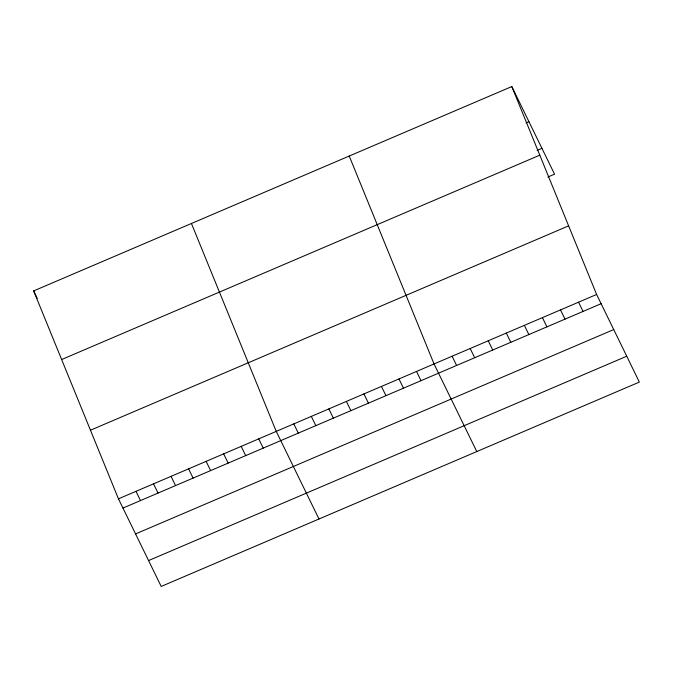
<?xml version="1.0" encoding="UTF-8"?>
<svg xmlns="http://www.w3.org/2000/svg" width="673" height="673" viewBox="0 0 673 673"><rect width="100%" height="100%" fill="white"/><g stroke="black" fill="none" stroke-linecap="round" stroke-linejoin="round"><path stroke-width="1.01" d="M511.808 86.556L596.615 294.471L639.35 382.079L161.192 586.444L118.456 498.828L33.65 290.921L511.808 86.556L554.544 174.172L547.889 177.016M526.076 122.873L528.928 121.653M537.172 150.34L541.925 148.304M61.638 359.533L539.796 155.169M90.468 430.215L568.635 225.859M118.456 498.828L596.615 294.471M122.957 508.065L601.124 303.7M135.576 533.925L613.734 329.568M148.573 560.575L626.731 356.219M578.553 302.185L583.054 311.422M560.491 309.908L564.992 319.145M542.43 317.631L546.93 326.859M524.36 325.353L528.869 334.582M506.298 333.068L510.799 342.305M488.236 340.79L492.737 350.019M470.175 348.513L474.675 357.742M452.105 356.227L456.614 365.464M476.778 451.566L434.043 363.95L349.237 156.043M416.511 371.446L421.012 380.674M398.98 378.941L403.48 388.17M381.448 386.428L385.949 395.665M363.916 393.924L368.417 403.152M346.385 401.419L350.885 410.648M328.845 408.906L333.354 418.143M311.313 416.402L315.822 425.639M293.781 423.897L298.29 433.126M318.985 519.001L276.25 431.393L191.443 223.478M258.718 438.88L263.219 448.117M241.186 446.376L245.687 455.613M223.655 453.871L228.155 463.1M206.123 461.367L210.624 470.595M188.591 468.854L193.092 478.091M171.06 476.349L175.56 485.578M153.52 483.845L158.029 493.073M135.988 491.332L140.497 500.569M33.65 290.921L37.251 298.307"/></g></svg>
